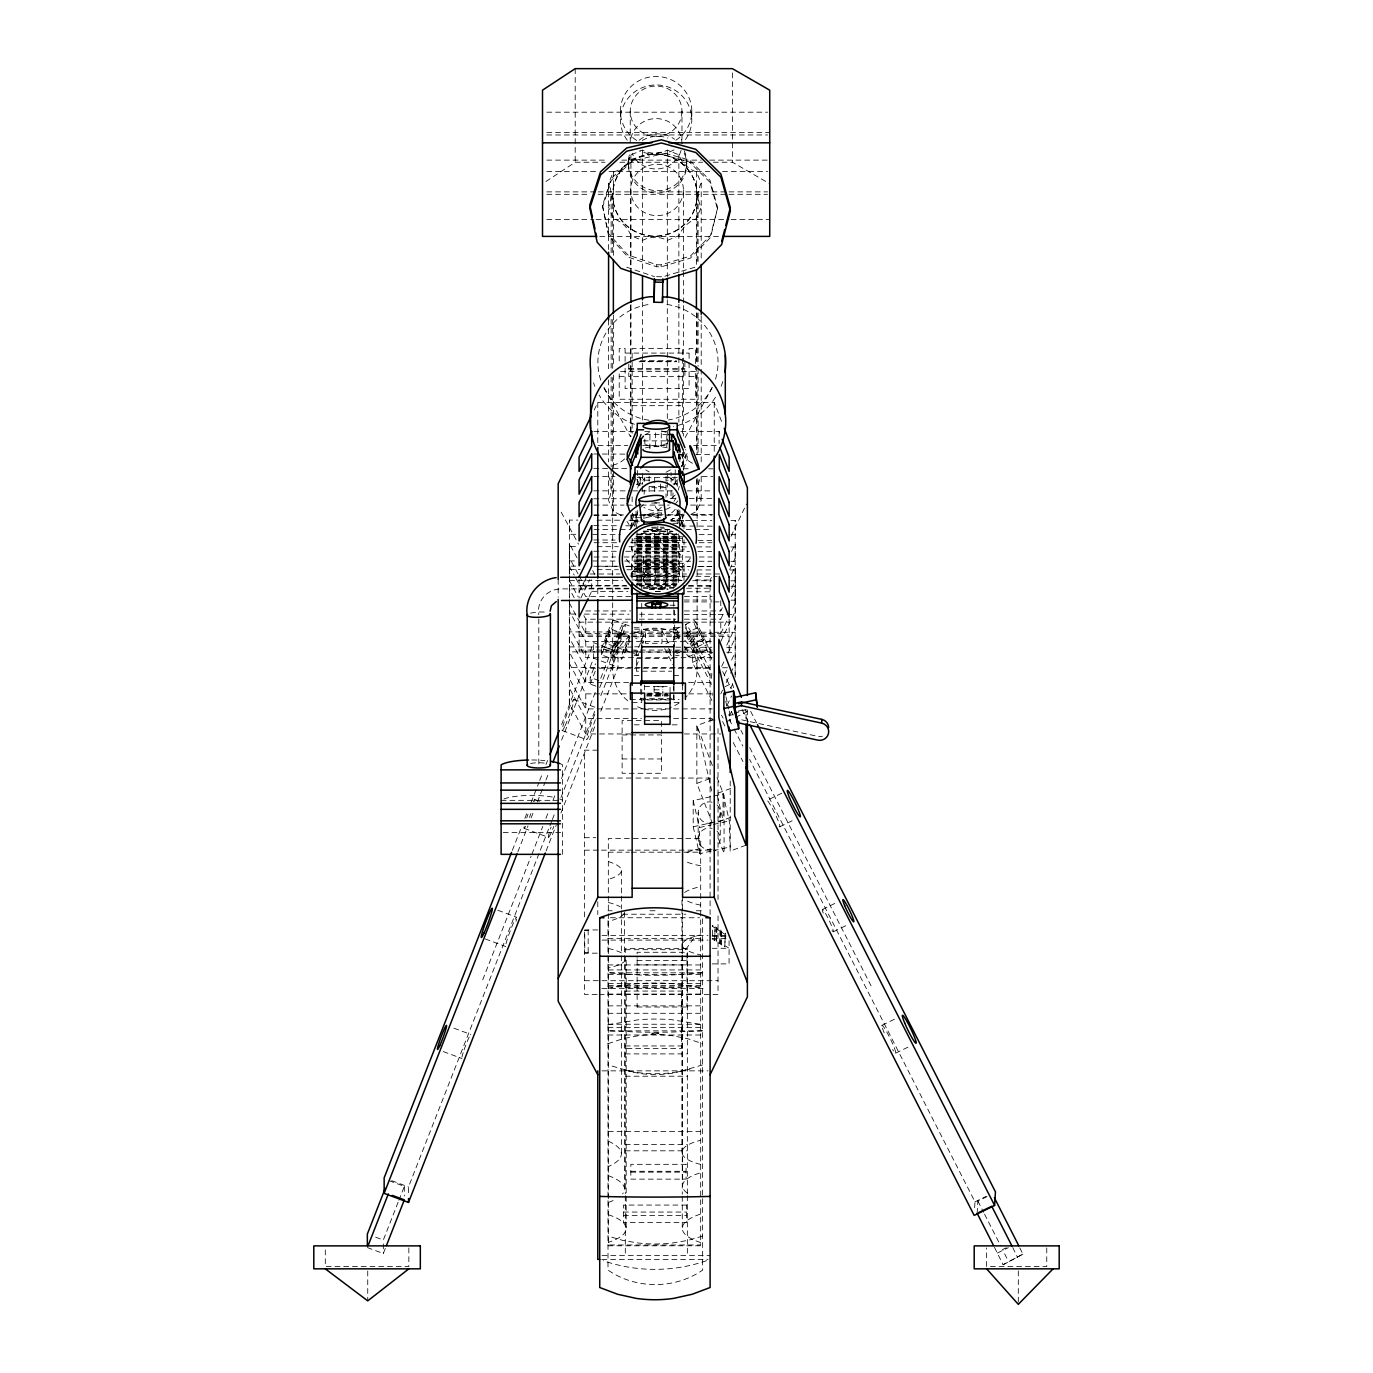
<?xml version="1.0" encoding="UTF-8"?>
<svg xmlns="http://www.w3.org/2000/svg" width="1373" height="1373" viewBox="0 0 1373 1373"><rect width="100%" height="100%" fill="white"/><g stroke="black" fill="none" stroke-linecap="round" stroke-linejoin="round"><path stroke-width="0.75" stroke-dasharray="5 3.75" d="M569.349 574.377L569.417 520.092L577.913 520.11M645.773 708.897L585.773 708.897L569.349 678.451L569.4 546.574L577.913 546.591M630.773 733.954L585.773 733.954L569.349 703.508L569.435 631.889L594.955 631.958M730.968 520.504L735.224 520.504L735.156 603.451L731.569 610.951M735.173 674.675L735.276 570.018L728.891 570.001M675.224 534.32A22.105 21.539 0 0 1 660.43 542.284L654.664 542.181L654.767 533.273L657.787 529.978L657.873 522.821M658.045 518.96L658.165 510.121L655.522 507.341L655.505 503.41M637.381 528.759A22.105 21.539 0 0 1 636.008 523.302L636.111 517.672A22.105 21.539 0 0 1 637.707 512.283L631.872 527.85M679.807 461.706L679.927 449.795M679.807 524.108L679.927 510.499M711.901 700.573L692.473 662.438L693.296 648.845L711.883 639.784M974.641 1207.656L974.984 1201.838L749.641 759.441M977.147 1213.32L977.885 1201.066L986.998 1196.621M700.693 1242.582A63.965 20.338 0 0 1 682.278 1228.32L682.81 1225.677A63.965 20.338 0 0 1 700.693 1214.041M629.898 637.055L624.629 650.51L629.898 636.18L610.316 628.885L604.961 643.027L638.411 655.247M638.411 653.531L638.136 655.539M643.13 643.182L643.405 641.191L635.682 638.325M717.684 207.735L710.545 235.401L690.379 256.099L661.168 264.817L656.706 264.732L627.856 254.932L608.496 233.513L602.455 205.59L611.26 178.37L632.678 158.873L661.134 152.163L689.332 159.937L709.944 180.206L717.684 207.735L710.545 237.443L690.379 258.141L661.168 266.86L656.706 266.774L627.856 256.974L608.496 235.555L602.455 205.59M678.743 459.028L679.807 455.424M678.211 490.144L679.275 486.54M679.498 528.193L679.498 521.191L682.055 513.09M680.133 526.168L683.977 514.017M602.455 207.615L611.26 180.412L632.678 160.916L661.134 154.205L689.332 161.98L709.944 182.249L717.684 209.76M512.352 850.368L521.74 826.409M524.864 818.428L527.198 812.438M531.111 802.45L538.937 782.473M539.709 780.482L542.833 772.501M545.973 764.504L547.535 760.505M561.608 724.566L593.651 642.701L599.28 644.795M517.827 851.895L527.987 825.945M531.111 817.948L533.462 811.958M537.375 801.986L545.184 782.009M545.973 780.018L549.097 772.021M561.608 740.081L593.651 658.199L593.651 642.701M595.916 686.157L590.201 684.029L590.201 677.387L595.522 663.794M601.597 648.262L604.635 640.505A17.06 1.373 -69.6 0 1 613.765 620.545A17.06 1.373 -69.6 0 1 604.635 647.146L601.597 654.921L611.122 658.456L611.122 651.815L601.597 648.262L601.597 654.921M590.201 684.029L595.522 670.436M482.712 979.859L531.076 856.306M531.866 854.315L542.781 826.409M545.905 818.445L548.239 812.456M552.924 800.493L556.048 792.53M561.506 778.577L595.831 690.894M599.726 687.581L614.177 650.699A17.06 1.373 -69.6 0 0 623.291 624.08A17.06 1.373 -69.6 0 0 614.177 644.04L599.726 680.922L590.201 677.387M398.101 1202.267L383.324 1240.025L373.336 1236.301M398.891 1200.277L404.331 1186.375L388.336 1180.42M408.519 1192.725L408.519 1186.924L551.568 821.483M552.358 819.492L555.481 811.512M560.956 797.524L595.35 709.669M600.825 695.682L618.022 651.763L601.151 645.482M367.346 1247.559L383.324 1253.515L385.659 1247.542M546.111 850.968L556.271 825.019M560.956 813.039L595.35 725.167M600.825 711.197L618.022 667.261L618.022 651.763M668.325 642.873L661.975 630.499L645.379 630.499L636.368 653.479L636.368 671.191L671.689 671.191M636.368 666.3L638.617 660.55M681.815 466.271L687.187 453.193L685.642 449.452M683.342 468.965L687.187 459.629L687.187 453.193M608.582 249.491L608.582 183.175L613.371 171.917A23.255 22.654 0 0 0 630.928 154.806L642.495 150.138A26.259 25.589 0 0 0 667.312 150.138L678.863 154.806A28.816 28.078 0 0 0 696.42 171.917L701.208 183.175L701.208 260.836M690.773 514.532A31.476 30.669 0 0 1 696.42 511.666L701.208 500.39A26.259 25.589 0 0 1 701.208 476.208M710.098 914.555L710.098 579.99L711.918 576.197M731.02 536.328L746.483 504.045M731.569 551.483L735.156 543.983L735.207 561.334L730.951 561.334M729.767 569.452L735.156 558.193M731.569 574.103L735.156 566.603L730.968 566.534M684.355 610.951L720.774 610.951L722.576 607.209M731.569 588.451L735.156 580.933M569.349 603.022L585.773 633.468L720.774 633.468L720.774 619.189L724.378 611.689M731.569 596.689L735.156 589.171L735.156 627.667L726.163 646.443M720.774 633.468L727.072 620.339M720.774 641.448L735.156 611.431M721.683 666.386L724.378 660.756M727.965 653.256L735.156 638.239M724.378 675.087L727.072 669.458M731.569 660.087L735.156 652.587M720.774 693.863L722.576 690.104M726.163 682.604L729.767 675.087M730.659 673.216L735.156 663.846M730.659 688.251L732.461 684.509M727.072 705.344L731.569 695.957M729.767 715.196L731.569 711.454M642.135 643.388L643.405 641.191M594.114 410.132L597.787 402.581L714.235 402.581L722.713 424.377M579.08 592.106L585.396 579.183M580.882 597.993L589.892 579.526M589 596.86L591.694 591.317L591.694 579.698M685.178 437.541L712.021 387.615M663.948 589.686L666.883 581.706L666.883 558.073M675.001 476.791L672.959 480.172L666.591 480.172M681.145 466.683L684.217 461.637L681.042 453.862M673.989 484.909L677.061 479.846M673.989 501.368L676.031 497.987M714.578 927.719L712.209 926.226L712.827 925.299L712.209 938.943L714.578 940.436L715.196 926.792L716.895 927.873L716.294 941.518L719.606 943.629L720.224 942.702L720.224 929.967L721.563 930.825L720.945 944.47L724.755 946.872L725.373 933.228L724.755 946.872M716.294 941.518L716.895 927.873M719.606 943.629L720.224 929.967M714.578 940.436L715.196 926.792M720.945 944.47L721.563 930.825M685.745 949.464L695.27 936.266L700.693 934.859M665.905 643.594L679.584 636.935M686.843 632.953L692.919 645.688L686.843 632.953L697.484 627.77L703.697 640.35L684.973 649.12M697.484 627.77L703.56 640.505M685.316 649.395L684.578 646.408M605.047 643.233L610.316 628.885M675.224 494.949L671.071 498.845L671.071 490.47M658.165 510.121L661.271 507.341M994.481 1247.353L1003.097 1264.722L1022.868 1254.15L1019.607 1247.456M1003.097 1264.722L1022.868 1254.15M670.23 520.23L672.839 518.496L679.927 518.496A22.105 21.539 0 0 0 676.82 509.675M545.956 181.493L575.201 162.237L604.944 162.237M644.847 434.881L649.892 432.152L649.892 448.902M666.025 472.243L671.071 469.532L671.071 475.813M675.722 629.246L683.325 625.539M685.848 624.32L693.966 620.356M696.008 642.135L711.832 673.216L711.506 678.554L695.682 647.472A15.309 1.545 64 0 1 685.573 624.646A15.309 1.545 64 0 1 696.008 642.135L704.109 638.188L712.158 653.994M676.769 653.565L683.6 650.236M688.851 656.809L696.454 653.102M692.473 662.438L712.93 652.467M725.236 686.62L732.667 682.999A16.064 1.613 64 0 0 733.697 687.736M726.283 721.855L733.731 718.233M735.585 717.324L746.74 711.901M781.821 793.182L766.941 800.425A14.657 1.476 64 0 1 775.505 814.687A14.657 1.476 64 0 1 779.212 826.512M779.778 826.786L794.658 819.544M822.444 909.475L835.453 903.125M833.308 931.769L848.171 924.527M882.015 1025.305L895.042 1018.955M895.591 1053.177L910.471 1045.934M974.984 1201.838L986.14 1196.398M1006.22 1247.748L1002.582 1249.533L1008.297 1261.238M997.364 1253.017L1008.297 1247.697M642.495 533.428A26.259 25.589 0 0 1 667.312 533.428L676.94 529.532M607.999 1043.737L622.827 1038.709L638.788 1035.637A106.442 85.812 0 0 1 671.843 1035.637L687.804 1038.709L702.633 1043.737M713.068 719.555L696.849 725.545L696.849 783.382L711.918 822.084M734.177 713.703L746.054 709.326L746.054 722.061M696.849 783.382L713.068 777.375M717.856 793.199L732.719 787.707M717.856 822.101L732.719 816.609M711.403 851.088L699.458 853.731L693.193 826.786L693.193 800.579L723.039 793.989L729.303 820.934L730.213 851.054L746.054 845.184M702.633 1064.916L679.927 1071.472A95.526 66.453 0 0 1 630.705 1071.455L607.999 1064.916M689.984 1069.104L671.843 1073.343A111.35 106.236 0 0 1 638.788 1073.343L620.63 1069.104M702.633 1236.095L687.804 1240.42L671.843 1243.08A77.729 39.148 0 0 1 638.788 1243.08L622.827 1240.42L607.999 1236.095M664.892 276.196L697.038 266.602M643.92 518.84L643.92 515.167L653.668 512.816L661.7 512.97M607.999 1024.756L638.788 1019.71A107.918 54.886 0 0 1 671.843 1019.71L702.633 1024.756M738.159 711.145L745.779 709.463M732.925 714.664L729.063 715.522L728.119 711.454M693.193 826.786L723.039 820.196L723.039 791.277M699.458 853.731L699.458 827.524L711.403 824.881M713.394 824.452L729.303 820.934M713.394 850.659L729.303 847.141M643.92 515.167L661.735 513.21M632.026 576.883L648.262 573.931L645.808 574.755L648.502 573.296L644.349 577.192L645.207 575.733L643.645 581.363L643.645 558.073M593.822 498.794L629.864 498.656M670.144 498.519L676.511 498.485M689.229 498.433L712.553 498.348M593.822 515.047L623.496 514.926M631.975 514.909L665.905 514.772M668.016 514.772L682.862 514.721M691.34 514.686L712.553 514.6M546.797 112.191L767.576 112.191M546.797 132.512L769.721 132.512M546.797 134.966L767.576 134.966M546.797 160.126L606.815 160.126M621.815 160.126L701.122 160.126M709.704 160.126L767.576 160.126M619.807 162.237L702.667 162.237M713.291 162.237L732.41 162.237L769.721 183.759M546.797 171.539L598.233 171.539M608.96 171.539L709.704 171.539M722.558 171.539L767.576 171.539M546.797 191.877L596.105 191.877M598.233 191.877L726.849 191.877M728.994 191.877L767.576 191.877M546.797 194.314L589.669 194.314M598.233 194.314L726.849 194.314M728.994 194.314L767.576 194.314M546.797 219.474L593.96 219.474M596.105 219.474L728.994 219.474M731.14 219.474L769.721 219.474M599.761 236.396L718.697 236.396M625.11 353.084L689.092 353.084M640.539 360.687L676.271 360.687M640.041 361.58L676.288 361.58M639.2 361.717L676.597 361.717M628.8 368.616L684.904 368.616M628.8 369.749L684.904 369.749M695.493 371.362L619.223 371.362L619.223 399.251L695.493 399.251L695.493 365.733M619.223 376.356L625.11 376.356M689.092 376.459L695.493 376.459M632.146 405.687L682.57 405.687M593.822 431.362L634.172 431.362M644.778 431.379L651.162 431.379M661.769 431.379L668.136 431.379M680.888 431.379L719.109 431.397L720.653 435.378M645.344 434.452L666.694 434.452M643.216 440.87L666.694 440.87M598.079 445.573L627.804 445.573M642.667 445.59L668.136 445.59M693.622 445.607L716.981 445.607M593.822 476.551L615.053 476.568M702.118 476.603L712.741 476.603M637.261 477.478L677.215 477.478M649.583 480.172L641.071 480.172L638.943 476.465M637.261 483.914L643.577 483.914M673.01 483.914L677.215 483.914M649.583 486.591L666.591 486.591M593.822 490.83L630.533 490.882M632.678 490.882L640.539 490.848M641.26 490.882L673.405 490.882M687.255 490.865L712.741 490.882M651.712 503.05L660.207 503.05M594.08 505.092L624.097 505.092M626.242 505.092L632.678 505.092M641.26 505.092L669.132 505.092M690.568 505.092L712.003 505.092M594.08 515.167L621.952 515.167M630.533 515.167L684.132 515.167M692.713 515.167L712.003 515.167M636.111 517.672L641.843 517.672M637.861 520.418L631.58 520.418L631.58 528.588M632.438 513.09L635.013 521.191L639.252 521.191M671.019 521.191L679.498 521.191M672.839 523.302L679.824 523.302M651.437 527.181L663.846 527.181M651.952 528.193L664.669 528.193M594.08 529.515L630.533 529.515M647.678 529.515L669.132 529.515M686.277 529.515L692.713 529.515M694.858 529.515L712.003 529.515M647.301 529.755L670.041 529.755M643.165 531.094L672.118 531.094M643.577 531.402L673.01 531.402M641.088 533.668L676.254 533.668M636.952 534.08L678.313 534.08M636.952 534.818L678.313 534.818M636.952 536.654L678.313 536.654M635.768 536.774L683.994 536.774M636.952 537.392L678.313 537.392M636.952 537.993L678.313 537.993M634.24 538.302L682.57 538.302M636.952 538.473L678.313 538.473M636.952 539.658L678.313 539.658M636.952 540.567L678.313 540.567M636.952 541.048L678.313 541.048M636.952 541.717L678.313 541.717M636.952 542.335L678.313 542.335M594.08 542.713L617.661 542.713M630.533 542.713L686.277 542.713M699.132 542.713L712.003 542.713M636.952 544.292L678.313 544.292M636.952 544.927L678.313 544.927M636.952 545.373L678.313 545.373M636.952 546.042L678.313 546.042M636.952 547.947L678.313 547.947M636.952 548.616L678.313 548.616M636.952 549.234L678.313 549.234M636.952 551.826L678.313 551.826M636.952 552.598L678.313 552.598M636.952 552.941L678.313 552.941M636.952 553.851L678.313 553.851M636.952 555.516L678.313 555.516M636.952 556.443L678.313 556.443M594.08 556.992L615.516 556.992M624.097 556.992L690.568 556.992M699.132 556.992L712.003 556.992M636.952 557.97L678.313 557.97M636.952 559.498L678.313 559.498M636.952 560.544L678.313 560.544M636.952 560.75L678.313 560.75M636.952 561.814L678.313 561.814M636.952 563.342L678.313 563.342M636.952 564.389L678.313 564.389M636.952 564.869L678.313 564.869M636.952 565.796L678.313 565.796M636.952 567.461L678.313 567.461M636.952 568.388L678.313 568.388M635.013 568.662L679.498 568.662M636.952 570.001L678.313 570.001M636.952 571.288L678.313 571.288M632.146 571.631L641.723 571.631M673.748 571.631L682.57 571.631M636.952 572.575L678.313 572.713M590.064 574L620.064 574M630.773 574L686.5 574M697.209 574L720.774 574M636.952 575.287L678.313 575.287M631.58 576.506L683.994 576.506M636.952 576.9L678.313 576.9M636.952 577.947L678.313 577.947M636.952 579.475L678.313 579.475M631.7 579.99L682.553 579.99M695.27 579.99L710.098 579.99M635.768 580.607L681.883 580.607M636.952 580.83L678.313 580.83M636.952 581.912L678.313 581.912M636.952 583.405L678.313 583.405M636.351 584.417L678.365 584.417L636.952 584.486M636.952 584.847L678.313 584.847L678.313 531.488M579.08 585.67L626.242 585.67M639.114 585.67L676.254 585.842M688.422 585.67L712.003 585.67M643.165 587.438L676.254 587.438M579.011 575.665L585.773 588.21L628.628 588.21M643.165 588.416L673.628 588.21M686.5 588.21L712.209 588.21M649.36 588.811L667.982 588.811M649.36 589.652L667.982 589.652M655.573 591.385L661.769 591.385M630.773 596.62L585.773 596.62L575.15 576.917M684.355 596.62L712.209 596.62M684.132 601.906L712.003 601.906M714.149 601.906L720.585 601.906M670.041 605.236L676.254 605.236M585.773 610.951L630.773 610.951M583.834 615.619L585.773 619.189L630.773 619.189M639.337 619.189L675.773 619.189M684.355 619.189L720.774 619.189M579.08 622.141L630.533 622.141M684.132 622.141L716.294 622.141M718.439 622.141L729.149 622.141M634.069 627.736L641.723 627.736M673.748 627.736L679.034 627.736M634.669 629.194L674.624 629.194M634.069 632.627L641.723 632.627M673.748 632.627L679.034 632.627M579.08 635.047L716.294 635.047M718.439 635.047L729.149 635.047M579.08 636.488L729.149 636.471M634.069 636.849L641.723 636.849M673.748 636.849L679.034 636.849M712.209 657.684L585.773 657.684L569.349 627.255L569.349 611.002L585.773 641.448L712.209 641.448M634.669 646.786L638.874 646.786M579.08 650.081L712.003 650.081M634.069 651.042L637.896 651.042M675.516 651.042L679.034 651.042M712.003 651.952L579.08 651.952L579.08 618.605M634.069 655.487L637.896 655.487M675.516 655.487L679.034 655.487M636.368 658.371L673.765 658.371M628.628 682.604L585.773 682.604L569.349 652.158L569.349 637.81L585.773 668.256L712.209 668.256M634.069 675.499L641.723 675.499M673.748 675.499L679.034 675.499M688.628 682.604L712.209 682.604M644.624 686.517L670.058 686.517L670.058 694.429M654.097 689.812L662.884 689.812M654.097 692.73L662.884 692.73M646.752 693.142L670.058 693.142M569.349 663.416L585.773 693.863L628.628 693.863M647.919 693.863L667.209 693.863M688.628 693.863L712.209 693.863M646.752 694.429L667.93 694.429M646.752 695.236L670.058 695.236M646.752 696.06L667.93 696.06M640.728 698.325L673.954 698.325M630.447 699.423L641.019 699.423M643.13 699.423L679.069 699.423M632.146 702.547L641.723 702.547L641.723 685.711M679.034 702.547L673.748 702.547L673.748 685.711M647.919 708.897L671.483 708.897M673.628 708.897L712.209 708.897M569.349 703.508L569.349 688.027L585.773 718.474L641.483 718.474M673.628 718.474L712.209 718.474M710.098 720.087L716.054 720.087M634.223 724.824L642.547 724.824M672.135 724.824L680.493 724.824M684.355 733.954L720.774 733.954M622.123 734.933L661.494 734.933L661.494 773.291L622.123 773.291L622.123 720.602L661.494 720.602L661.494 733.388M597.787 750.173L584.469 750.173L584.469 918.812M622.123 758.96L661.494 758.96M599.915 778.045L633.811 778.045M635.939 778.045L710.098 778.045M501.111 800.339L562.587 800.339A32.557 7.328 0 0 0 559.738 798.966M503.222 832.604L562.587 832.604M584.469 837.684L595.882 837.684M629.315 838.491L608.325 838.491L608.325 1244.968L700.693 1244.968L700.693 838.491L631.426 838.491M584.469 850.144L599.314 850.144M601.443 850.144L633.245 850.144M635.356 850.144L715.917 850.144M608.325 852.187L629.315 852.187M631.426 852.187L700.693 852.187M607.999 910.762L612.204 910.762M650.064 910.762L658.474 910.762M696.317 910.762L702.633 910.762M622.724 914.212L685.796 914.212M610.35 917.748L699.492 917.748M597.787 929.95L584.761 929.95L584.761 953.171L597.787 953.171M584.761 930.328L588.159 930.328M602.026 935.442L707.987 935.442M712.209 935.579L726.969 935.579M712.209 936.3L726.969 936.3M712.209 938.428L726.969 938.428M607.999 938.634L702.633 938.634M602.026 940.093L707.987 940.093M712.209 948.297L729.08 948.297L725.373 945.946M625.299 949.704L687.341 949.704M584.761 952.776L588.159 952.776M637.123 960.379L686.981 960.379M712.209 963.897L729.08 963.897L729.08 938.291M637.123 964.893L686.981 964.893M607.999 964.944L702.633 964.944M608.325 969.939L700.693 969.939M608.325 974.47L700.693 974.47M584.469 980.7L718.028 980.7M608.325 983.634L700.693 983.634M608.325 985.505L700.693 985.505M607.999 986.861L702.633 986.861M625.264 987.736L681.368 987.736L681.368 1048.44L625.264 1048.44M601.872 988.526L706.357 988.526M625.264 991.066L681.368 991.066M607.999 994.052L702.633 994.052M597.118 994.395L584.469 994.395L584.469 929.47M599.229 994.395L718.028 994.395L718.028 915.911M607.999 1005.86L702.633 1005.86M637.123 1007.01L686.981 1007.01M607.999 1013.291L702.633 1013.291M607.999 1024.241L702.633 1024.241M607.999 1027.639L702.633 1027.639M607.999 1035.002L702.633 1035.002M625.264 1045.951L681.368 1045.951M625.299 1053.898L687.341 1053.898M602.026 1070.854L707.987 1070.854M625.299 1076.209L687.341 1076.209M608.325 1131.506L700.693 1131.506M625.299 1144.567L687.341 1144.567M625.299 1150.814L687.341 1150.814M630.842 1171.289L686.088 1171.289M630.842 1172.147L686.088 1172.147M623.428 1212.05L686.62 1212.05M623.428 1215.603L686.62 1215.603M607.999 1245.792L702.633 1245.792M602.026 1255.54L710.098 1255.54M601.855 1259.419L707.987 1259.419M597.049 520.161L620.442 520.213M628.937 520.247L637.432 520.264M690.585 520.401L671.448 520.35L683.994 520.418L683.994 528.588M692.713 520.401L711.832 520.453M575.802 534.32L569.417 534.303L569.417 520.092M592.793 534.354L599.177 534.372M601.305 534.389L620.442 534.423M637.432 534.475L677.833 534.578M699.08 534.629L711.832 534.663M730.968 534.715L735.224 534.732L735.224 520.504M597.049 546.643L618.296 546.694M628.92 546.729L688.439 546.883M696.952 546.9L711.832 546.935M730.951 546.986L735.207 547.003M593.822 551.225L617.198 551.277M625.71 551.294L689.452 551.448M697.947 551.465L712.827 551.5M569.4 560.922L575.785 560.939M592.793 560.973L599.16 560.991M601.288 560.991L616.168 561.042M624.681 561.059L690.568 561.231M699.08 561.248L711.832 561.282M626.86 585.996L569.469 585.842L569.417 566.122L575.785 566.139M597.049 566.191L618.313 566.242M626.809 566.26L690.585 566.431M699.08 566.448L711.832 566.483M593.822 566.26L617.198 566.311M625.71 566.345L689.452 566.483M697.947 566.517L712.827 566.551M569.469 569.589L580.092 569.623M597.101 569.658L618.365 569.709M626.86 569.744L688.508 569.898M697.003 569.915L711.883 569.949M569.417 580.384L622.553 580.522M635.304 580.556L682.072 580.676M692.696 580.71L711.832 580.762M730.968 580.813L735.224 580.813M639.612 586.031L675.756 586.117M688.508 586.151L711.883 586.202M731.02 586.254L735.276 586.271L735.224 566.534M684.252 600.018L711.883 600.087M731.002 600.138L735.259 600.155M575.836 614.074L569.452 614.057L569.452 599.726M584.332 614.091L599.212 614.143M601.34 614.143L628.971 614.212M639.612 614.246L675.739 614.332M684.252 614.349L716.122 614.435M718.251 614.435L735.259 614.486M597.066 631.958L628.954 632.043M631.082 632.043L711.866 632.249M713.977 632.249L735.241 632.318L735.156 678.88M569.435 646.923L599.194 647.009M601.323 647.009L633.21 647.095M675.722 647.198L711.866 647.284M726.746 647.335L735.241 647.352M594.955 651.935L569.452 651.866L569.452 667.347L599.212 667.432M597.083 651.935L628.971 652.021M631.099 652.021L637.467 652.038M639.595 652.055L711.866 652.226M726.746 652.278L735.259 652.295M601.34 667.432L633.228 667.518M635.356 667.518L641.723 667.535M643.851 667.553L711.866 667.724M722.507 667.741L731.002 667.776M593.822 453.982L600.207 454.017M602.335 454.034L625.728 454.137M678.897 454.36L687.41 454.394M695.905 454.429L712.93 454.514M593.822 468.33L610.848 468.399M612.976 468.416L627.856 468.485M683.153 468.725L689.538 468.742M708.674 468.828L712.93 468.845M593.822 525.636L617.215 525.739M625.728 525.773L634.24 525.808M681.025 526.013L712.93 526.151M593.822 539.967L615.087 540.07M632.112 540.138L683.153 540.361M698.033 540.43L712.93 540.499M629.984 576.008L687.41 576.248M695.905 576.3L717.187 576.385M591.694 591.317L627.856 591.471M655.505 591.609L659.761 591.626M687.41 591.746L712.93 591.849M656.603 276.677L662.884 276.797M654.664 502.81L660.43 502.913M741.729 719.83L817.827 736.374A8.942 8.701 0 0 0 822.444 736.168M661.271 430.916L666.797 432.478L666.797 447.135M626.74 267.203L654.509 276.642M613.542 620.064L623.085 623.617M625.196 624.406L629.16 625.882M604.635 640.505L614.177 644.04M604.635 647.146L614.177 650.699M613.456 656.38L621.403 659.332M593.651 658.199L599.28 660.293M601.151 660.997L618.022 667.261M573.76 699.355L598.13 708.399M562.295 730.59L586.666 739.652M534.732 799.567L540.361 801.66M524.16 828.348L548.531 837.41A15.343 1.236 -69.6 0 0 553.817 826.46M497.815 910.248L516.557 917.215A15.652 1.253 -69.6 0 0 509.04 934.103A15.652 1.253 -69.6 0 0 506.345 945.997M485.167 938.909L505.779 946.563M453.914 1028.205L470.802 1034.47M443.222 1051.546L461.963 1058.514M391.648 1180.643L408.519 1186.924M645.825 469.995L649.12 471.934M716.294 928.8L719.606 930.894M720.945 931.752L724.755 934.155M715.196 939.527L716.895 940.591M720.224 942.702L721.563 943.543M657.787 529.978L660.43 533.187L660.43 542.284M671.294 655.779L667.69 649.463M636.815 479.177L640.007 484.738M561.214 512.18L578.496 544.206M592.707 570.567L594.749 574.343M577.072 557.884L569.349 543.554L569.349 557.764L578.05 573.88M569.349 566.174L574.189 575.133M569.349 580.522L578.05 596.637M574.189 597.701L569.349 588.76L569.349 596.912M604.051 387.478L630.31 436.528M664.704 648.605L672.856 664.532M750.653 711.334L756.489 722.782M722.644 671.534L731.38 688.697M742.072 709.669L748.869 723.022M711.832 659.332L703.783 643.525A15.309 1.545 64 0 1 693.674 620.699A15.309 1.545 64 0 1 704.109 638.188M731.243 711.334L733.199 715.161M740.957 730.402L742.913 734.212M749.709 747.564L871.1 985.9M977.885 1201.066L983.583 1212.239M984.527 1214.11L1000.677 1245.809M693.296 648.845L712.724 686.981M729.235 719.401L733.113 727.021M734.092 728.926L742.827 746.088M722.593 721.546L725.51 727.261M733.268 742.518L742.982 761.586M668.685 648.262L670.899 653.085M1012.759 1247.594L1017.668 1257.634M608.582 471.934L608.582 500.39L613.371 511.666A28.593 27.855 0 0 1 622.587 516.832M684.114 452.146L687.187 459.629M678.657 454.463L684.217 468.056M712.398 765.516L696.849 725.545L712.209 793.062M717.066 777.513L724.069 795.499L724.069 853.32L717.221 835.745M678.537 513.039L684.475 528.828M631.168 516.042L634.36 526.168M679.498 638.359L679.12 636.815M725.922 696.763L728.788 709.034M729.269 711.077L730.213 721.546M725.751 701.311L727.639 709.429M717.341 795.722L723.039 820.196M693.193 800.579L699.458 827.524M1046.758 1247.937L1046.758 1266.558L986.638 1266.558L986.638 1247.937M1018.303 1270.917L1018.303 1304.35M747.393 709.892L747.393 723.331M732.41 72.906L732.41 162.237M730.213 780.997L730.213 851.054M729.149 619.034L729.149 651.952M720.774 600.705L720.774 610.951M720.259 812.593L720.259 838.817M719.109 431.397L719.109 443.582M718.028 728.617L718.028 899.504M714.235 402.581L714.235 451.854M702.633 918.726L702.633 1270.076C674.881 1289.401 635.733 1289.401 607.999 1270.076L607.999 918.726M701.208 315.79L701.208 367.775M701.208 369.268L701.208 464.023M701.208 476.86L701.208 500.39M712.072 802.21A11.053 10.761 0 0 0 698.171 812.593L698.171 838.817A11.053 10.761 0 0 0 712.072 849.201M698.085 195.275L698.085 263.719M698.085 312.907L698.085 366.385M698.085 368.513L698.085 454.085M698.085 479.743L698.085 488.307M697.106 194.949L697.106 263.908M697.106 313.233L697.106 364.72M697.106 373.302L697.106 454.806M697.106 478.405L697.106 527.73M697.106 570.636L697.106 669.303M696.42 171.917L696.42 266.019M696.42 312.735L696.42 364.411M696.42 366.213L696.42 452.112M696.42 479.572L696.42 511.666M695.493 363.588L695.493 348.57L689.092 348.57L689.092 361.442M691.803 111.247L691.803 119.726M689.092 362.832L689.092 388.559L625.11 388.559L625.11 362.832M687.341 1193.858L687.341 948.606L625.299 948.606L625.299 1193.858M687.341 1195.694L687.341 1255.54M686.981 958.354L686.981 952.278L637.123 952.278L637.123 958.354M686.981 959.555L686.981 1007.13M686.586 165.138L686.586 167.575M684.904 361.717L684.904 376.648L628.8 376.648L628.8 361.717M683.994 539.795L683.994 550.024L631.58 550.024L631.58 541.854M683.994 580.607L683.994 563.256L631.58 563.256L631.58 580.607M683.394 190.04A26.344 25.675 0 0 1 643.8 212.163A26.344 25.675 0 0 1 643.937 167.695A26.344 25.675 0 0 1 683.394 190.04L683.394 303.416M683.394 305.561L683.394 361.185M683.394 363.313L683.394 436.048M683.394 451.031L683.394 470.287M682.57 433.336L682.57 348.485L632.146 348.485L632.146 433.336M682.57 452.489L682.57 467.386M682.57 513.965L682.57 526.957M682.57 537.512L682.57 580.522M682.57 685.814L682.57 690.053M682.553 895.917L682.553 953.497M682.553 955.625L682.553 1185.894M682.278 944.916L682.278 953.428M682.278 955.574L682.278 1194.218M682.278 1196.346L682.278 1228.32M681.969 111.247A25.864 25.195 0 0 1 643.182 133.078A25.864 25.195 0 0 1 643.182 89.417A25.864 25.195 0 0 1 681.969 111.247L681.969 143.787A25.864 25.195 0 0 0 657.804 118.644A25.864 25.195 0 0 0 630.464 140.492M681.986 899.984L681.986 953.446M681.986 955.591L681.986 1152.325M679.927 453.982L679.927 462.358M679.498 535.642L679.498 575.682L635.013 575.682L635.013 538.525M678.863 154.806L678.863 272.455M678.863 304.171L678.863 355.864M678.863 357.649L678.863 422.18M678.863 453.897L678.863 458.17M678.863 509.503L678.863 524.486M678.537 454.823L678.537 459.011M677.215 479.537L677.215 488.05M677.215 510.499L677.215 523.13M675.224 469.823L675.224 486.574M674.624 610.213L674.624 622.861M674.624 624.972L674.624 646.786M673.954 686.483L673.954 699.938L640.728 699.938L640.728 684.87M673.748 587.85L673.748 562.587L641.723 562.587L641.723 589.086M673.748 601.134L673.748 646.786M672.959 492.77L672.959 500.991M671.071 477.907L671.071 482.095M667.312 150.138L667.312 276.745M667.312 299.863L667.312 419.657M667.312 430.35L667.312 447.873M667.312 473.531L667.312 479.949M667.312 482.095L667.312 497.06M667.312 529.154L667.312 533.428M666.025 476.431L666.025 497.386M661.975 630.499L661.975 643.302L645.379 643.302L645.379 630.499M661.271 433.01L661.271 449.76M661.168 264.817L661.168 266.86M660.43 484.068L660.43 492.444M656.706 264.732L656.706 266.774M655.487 432.907L655.487 449.658M655.264 569.675L655.264 581.534A32.729 7.363 0 0 1 645.688 586.734M654.664 477.684L654.664 492.341M649.12 476.122L649.12 484.497M649.12 486.591L649.12 492.873M644.847 439.068L644.847 447.444M644.624 684.904L644.624 694.137M644.177 477.409L644.177 481.597M644.177 489.972L644.177 494.16M642.495 150.138L642.495 272.472M642.495 302.009L642.495 420.052M642.495 473.531L642.495 484.223M642.495 486.368L642.495 494.915M641.723 603.331L641.723 646.786M640.178 477.547L640.178 483.828M637.381 470.527L637.261 488.05M637.261 510.499L637.261 523.13M636.952 531.094L636.952 587.438M637.123 959.555L637.123 1007.13M636.008 511.322L636.008 523.302M635.013 521.191L635.013 528.193M632.146 496.82L632.146 505.676M632.146 513.965L632.146 526.957M632.146 538.302L632.146 584.417M630.928 154.806L630.928 270.309M630.928 304.531L630.928 358.01M630.928 366.196L630.928 436.786M630.928 515.922L630.928 528.759A28.593 27.855 0 0 0 626.946 521.414M630.688 189.903L630.688 269.057M630.688 305.424L630.688 363.176M630.688 365.321L630.688 435.91M630.241 111.247L630.241 143.787M628.525 159.405L628.525 161.842M626.174 960.345L626.174 1228.543M625.299 1195.694L625.299 1255.54M625.11 361.356L625.11 348.485L619.223 348.485L619.223 363.502M624.475 911.895L624.475 1189.069M621.368 870.499L621.368 893.926M621.368 896.054L621.368 908.84M621.368 910.986L621.368 953.6M621.368 955.728L621.368 1153.886M620.407 111.247L620.407 119.726M613.371 171.917L613.371 255.327M613.371 314.88L613.371 366.557M613.371 375.104L613.371 468.88M613.371 471.025L613.371 511.666M612.684 194.949L612.684 253.181M612.684 319.669L612.684 369.011M612.684 377.592L612.684 471.969M612.684 474.114L612.684 600.653M612.684 602.798L612.684 669.303M611.139 195.275L611.139 253.027M611.139 319.325L611.139 368.513M611.139 377.077L611.139 466.906M611.139 469.051L611.139 488.307M608.582 320.063L608.582 372.049M608.582 379.961L608.582 461.894M597.787 402.581L597.787 445.418M597.787 579.99L597.787 597.478M597.787 901.769L597.787 914.555M588.159 929.95L588.159 953.171M585.773 576.025L585.773 588.21M585.773 619.189L585.773 633.468M585.773 641.448L585.773 657.684M585.773 668.256L585.773 682.604M585.773 693.863L585.773 708.897M585.773 718.474L585.773 733.954M579.08 579.149L579.08 598.182M575.201 68.65L575.201 162.237M562.587 854.349L562.587 764.881A32.557 7.328 0 0 0 559.738 763.525M558.176 579.337L558.176 597.238M538.8 618.897L538.8 765.362M408.845 1247.937L408.845 1266.558L325.298 1266.558L325.298 1247.937M404.331 1186.375L404.331 1196.003M383.324 1243.869L383.324 1253.515M367.741 1270.969L367.741 1300.849M608.582 476.208A31.476 30.669 0 0 1 608.582 500.39M680.699 525.018A31.476 30.669 0 0 1 685.831 518.445M692.507 463.267A28.816 28.078 0 0 1 681.66 453.45M667.312 443.17A26.259 25.589 0 0 1 644.418 444.097M624.681 458.874A23.255 22.654 0 0 1 613.371 464.949M684.749 640.213A42.22 41.139 0 0 1 686.002 697.089M679.103 702.993A42.22 41.139 0 0 1 669.32 707.953M665.819 709.034A42.22 41.139 0 0 1 643.971 709.034M642.221 708.519A42.22 41.139 0 0 1 635.39 705.773M627.753 700.796A42.22 41.139 0 0 1 629.194 636.66M635.39 632.816A42.22 41.139 0 0 1 679.103 635.596M717.032 831.197A11.053 10.761 0 0 1 717.032 846.42M698.171 838.817A11.053 10.761 0 0 1 712.072 828.417M706.58 1260.689A154.394 150.429 0 0 1 603.262 1260.689M607.999 988.526A89.108 36.179 0 0 1 702.633 988.526M700.676 865.728A47.574 10.709 0 0 1 686.895 861.952M686.895 852.479A47.574 10.709 0 0 1 700.676 848.703M625.676 960.002A61.459 13.833 0 0 1 608.342 967.948M608.342 948.468A61.459 13.833 0 0 1 624.114 954.647M627.221 140.166A35.698 34.788 0 0 1 632.232 93.879A35.698 34.788 0 0 1 679.995 93.879A35.698 34.788 0 0 1 684.99 140.166M673.954 149.846A35.698 34.788 0 0 1 639.887 150.721M636.677 140.424A35.698 34.788 0 0 1 629.16 88.438A35.698 34.788 0 0 1 683.05 88.438A35.698 34.788 0 0 1 675.55 140.424M687.289 1193.068A56.07 17.815 0 0 1 700.693 1172.765M700.693 1164.407A47.883 15.223 0 0 1 700.693 1140.259M700.676 905.167A55.675 12.529 0 0 1 684.664 899.332M684.664 892.501A55.675 12.529 0 0 1 700.676 886.666M695.27 936.266A63.433 14.262 0 0 0 684.406 948.589L687.066 950.339A63.639 14.314 0 0 0 700.693 954.973M624.029 913.611A62.42 14.039 0 0 1 608.342 921.317M608.342 902.473A62.42 14.039 0 0 1 620.321 906.849M608.342 861.575A66.779 15.017 0 0 1 608.342 879.406M608.325 1141.238A67.311 21.402 0 0 1 608.325 1166.552M608.325 1175.7A62.883 19.994 0 0 1 622.621 1193.909M613.113 1200.534A62.883 19.994 0 0 1 608.325 1202.439M608.325 1214.727A61.905 19.685 0 0 1 608.325 1242.376M632.146 572.97A28.936 28.198 0 0 1 682.57 572.97M632.146 557.936A28.936 28.198 0 0 1 682.57 557.936M628.937 588.76A32.729 7.363 0 0 1 622.553 588.897L561.059 588.897A22.603 22.019 0 0 0 538.8 614.641M530.579 613.199A11.619 2.609 -2.9 0 1 547.003 612.409M530.579 763.525A11.619 2.609 0 0 1 547.003 763.525M531.849 759.973A32.557 7.328 0 0 1 544.875 760.591M503.942 798.966A32.557 7.328 0 0 1 555.722 797.764M684.166 150.601A29.176 28.438 0 0 1 658.422 190.693A29.176 28.438 0 0 1 630.276 152.18M639.114 140.235A29.176 28.438 0 0 1 674.624 139.205M684.166 153.038A29.176 28.438 0 0 1 658.422 193.13A29.176 28.438 0 0 1 630.276 154.617M642.221 140.509A29.176 28.438 0 0 1 667.913 138.124M681.094 150.309A25.864 25.195 0 0 1 632.215 153.433M677.902 500.87A26.344 25.675 0 0 1 675.619 503.393M670.144 507.444A26.344 25.675 0 0 1 663.794 510.001M662.112 510.378A26.344 25.675 0 0 1 643.8 507.375M701.208 183.175A26.259 25.589 0 0 0 701.208 207.357L696.42 218.633A31.476 30.669 0 0 0 678.863 235.727L667.312 240.395A26.259 25.589 0 0 0 642.495 240.395L630.928 235.727A28.593 27.855 0 0 0 613.371 218.633L608.582 207.357A31.476 30.669 0 0 0 608.582 183.175M717.032 804.99A11.053 10.761 0 0 1 717.032 820.213M712.072 822.993A11.053 10.761 0 0 1 698.171 812.593M685.865 647.078A15.309 1.545 64 0 1 685.539 652.415M678.691 638.977A15.309 1.545 64 0 1 679.017 633.639M629.829 640.247A17.06 1.373 -69.6 0 1 621.214 659.143A17.06 1.373 -69.6 0 1 628.834 635.613M685.178 627.65A15.309 1.545 64 0 1 694.858 646.649A15.309 1.545 64 0 1 694.601 651.008A15.309 1.545 64 0 1 684.904 632.009M746.878 711.214A16.064 1.613 64 0 1 745.076 710.304M723.193 718.13A16.064 1.613 64 0 1 721.511 715.247M712.433 695.253A16.064 1.613 64 0 1 712.227 692.97M823.234 913.114A12.408 1.253 64 0 1 824.435 911.723A12.408 1.253 64 0 1 831.901 926.569A12.408 1.253 64 0 1 832.021 930.551M881.895 1025.957A15.498 1.562 64 0 1 891.918 1042.193A15.498 1.562 64 0 1 892.622 1049.573M884.212 1032.856A15.498 1.562 64 0 1 882.238 1027.502M533.308 801.626A15.343 1.236 -69.6 0 1 534.732 801.351M530.853 813.674A15.343 1.236 -69.6 0 1 529.446 817.398M525.584 826.271A15.343 1.236 -69.6 0 1 524.16 826.563M526.717 817.948A15.343 1.236 -69.6 0 1 528.021 814.24M595.367 719.692A16.665 1.339 -69.6 0 1 586.46 739.189A16.665 1.339 -69.6 0 1 595.367 713.205M548.531 837.41A15.343 1.236 -69.6 0 1 551.088 827.009M516.557 919.052A15.652 1.253 -69.6 0 1 516.008 921.317M461.963 1057.021A12.82 1.03 -69.6 0 1 463.147 1052.713M464.091 1049.83A12.82 1.03 -69.6 0 1 470.956 1034.83M678.211 511.545A22.105 21.539 0 0 1 671.071 520.247M675.224 509.349A22.105 21.539 0 0 1 667.776 515.201M660.43 517.312A22.105 21.539 0 0 1 644.177 512.747M637.707 487.295A22.105 21.539 0 0 1 644.847 478.576M668.531 476.997A22.105 21.539 0 0 1 677.747 486.334M654.664 542.181A22.105 21.539 0 0 1 640.178 533.668M640.693 507.461A22.105 21.539 0 0 1 643.353 504.749M690.379 557.936A38.495 37.5 0 0 1 624.766 556.7M665.527 487.415A67.775 66.024 0 0 1 649.772 487.346M640.127 485.493A67.775 66.024 0 0 1 636.334 484.377M722.799 381.557A67.775 66.024 0 0 1 720.07 388.765M715.47 397.26A67.775 66.024 0 0 1 673.285 426.66M634.48 424.274A67.775 66.024 0 0 1 599.126 395.098M594.869 386.431A67.775 66.024 0 0 1 593.548 382.827M666.935 304.446A60.069 58.541 0 0 1 715.11 380.407M712.209 387.495A60.069 58.541 0 0 1 668.531 419.949M648.983 420.207A60.069 58.541 0 0 1 603.571 387.203M600.722 380.098A60.069 58.541 0 0 1 651.265 304.154M645.327 447.924A13.318 3.003 0 0 1 666.42 447.701M645.053 518.016A12.237 2.729 -6.6 0 1 662.232 516.145M699.183 648.399L698.874 653.737L706.975 649.789L707.301 644.452L699.183 648.399M614.572 645.894C618.639 641.054 625.161 615.602 614.572 645.894M616.7 646.666C620.75 641.843 627.289 616.374 616.7 646.666M689.383 631.717L695.459 644.469L689.383 631.717M702.633 972.805L671.843 975.019A111.47 25.606 0 0 1 638.788 975.019L607.999 972.805L702.633 972.805M702.633 1030.848L671.843 1032.084A111.47 14.434 0 0 1 638.788 1032.084L607.999 1030.848L702.633 1030.848M655.316 1033.148L651.746 1033.268L658.886 1033.268L655.316 1033.148M662.884 686.706L654.097 686.706L654.097 695.836L662.884 695.836L662.884 686.706M686.088 1164.321L630.842 1164.321L630.842 1179.132L686.088 1179.132L686.088 1164.321M686.62 1205.065L623.428 1205.065L623.428 1222.588L686.62 1222.588L686.62 1205.065M625.041 224.348A42.22 41.139 0 0 0 695.665 205.916A42.22 41.139 0 0 0 643.971 155.544A42.22 41.139 0 0 0 625.041 224.348M625.041 224.039A42.22 41.139 0 0 0 695.665 205.59A42.22 41.139 0 0 0 643.971 155.218A42.22 41.139 0 0 0 625.041 224.039M649.463 587.318A11.619 11.31 0 0 0 666.883 577.518A11.619 11.31 0 0 0 649.463 567.718A11.619 11.31 0 0 0 649.463 587.318M647.061 566.088A11.619 11.31 0 0 0 666.489 561.008A11.619 11.31 0 0 0 652.261 547.141A11.619 11.31 0 0 0 647.061 566.088M616.288 651.471A17.06 1.373 -69.6 0 0 625.401 624.869A17.06 1.373 -69.6 0 0 616.288 644.829A17.06 1.373 -69.6 0 0 616.288 651.471M565.058 725.802A16.665 1.339 -69.6 0 0 573.965 699.801A16.665 1.339 -69.6 0 0 565.058 719.315A16.665 1.339 -69.6 0 0 565.058 725.802"/><path stroke-width="1.5" d="M636.008 454.6L637.707 443.582L643.456 436.168M662.833 278.805L662.49 302.403L654.114 302.249L654.475 278.65M654.114 302.249L654.509 279.817L620.785 268.37L597.169 242.232L589.806 208.164L600.55 174.972L626.654 151.202L661.374 142.998L695.751 152.489L720.911 177.203L730.35 210.79L721.649 244.548L697.038 269.777L662.884 279.972L654.509 279.817M550.11 611.191L551.414 605.768L556.288 601.563M745.899 767.301L974.178 1215.414L994.618 1205.46L995.442 1191.867L757.45 724.687M721.649 241.356L724.721 229.445M725.751 225.464L730.35 207.598L720.911 174.028L695.751 149.297L661.374 139.823L626.654 148.009L600.55 171.779L589.806 204.972L592.398 217.003M635.013 472.604L627.324 496.889L627.324 503.908L629.881 512.009M627.324 503.908L635.013 479.606L635.013 467.077L679.498 467.077L679.498 479.606L687.187 503.908L684.612 512.009M685.899 500.939L687.187 496.889L679.498 472.604M641.071 434.452L630.413 461.637L632.558 465.344M634.995 472.861L630.413 484.515L630.413 468.056L641.071 440.87L641.071 457.329L637.278 467.043M511.563 852.376L384.148 1177.862L384.148 1193.36L408.519 1202.422L545.321 852.976M549.869 754.515L559.257 730.556M385.229 1188.366L367.346 1234.07L367.346 1245.637M384.148 1193.36L517.037 853.903M552.993 762.049L559.257 746.071M368.118 1245.568L388.336 1193.909M386.448 1245.551L404.331 1199.865L392.335 1195.402M637.261 428.891L627.289 453.193L627.289 459.629L631.134 468.965M627.289 459.629L637.261 435.327L637.261 423.365L677.215 423.365L677.215 435.327L683.342 450.275M710.098 1074.733L747.393 996.884L747.393 723.331M591.334 415.796L558.176 483.725L558.176 579.337M579.08 577.072L591.694 551.208L591.694 566.26L586.288 577.329M588.09 598.714L579.08 617.181L579.08 601.683M558.176 978.468L597.787 897.324L597.787 599.623M654.114 603.742L658.079 603.742L657.101 603.365M651.729 607.57L652.467 603.004L652.467 608.239M659.967 607.861L660.722 603.296L656.963 602.61M1053.091 1268.841L1018.303 1304.35L986.638 1268.841M640.693 468.09C648.845 457.93 665.974 457.312 674.418 467.386M408.845 1268.841L367.741 1300.849L325.298 1268.841M978.966 1212.445L991.718 1206.232L1011.935 1245.929M683.239 475.195L699.029 469.068M735.43 699.166L733.525 691.048L723.863 693.176L723.863 708.537L729.063 730.882L738.725 728.754L738.725 721.065M735.43 708.073L734.606 697.433L755.613 692.781L757.244 706.923L755.613 692.781M821.723 719.366L821.723 723.142A8.942 8.701 0 0 1 828.485 733.525A8.942 8.701 0 0 1 817.827 740.133L737.61 722.696L734.04 703.594L741.506 701.946L821.723 719.366A8.942 8.701 0 0 1 828.691 727.501M738.434 703.714L755.613 699.921M723.863 708.537L733.525 706.409L733.525 691.048M734.04 707.352L741.506 705.705L821.723 723.142M556.168 577.604C538.525 579.749 524.383 597.444 527.181 615.207L527.181 765.362M643.92 524.349L663.708 522.169A38.495 37.5 0 0 1 691.752 577.209A38.495 37.5 0 0 1 629.091 584.057A38.495 37.5 0 0 1 643.92 524.349L643.92 520.676M651.729 604.069L659.967 604.36M631.803 600.241L561.471 600.499M710.098 956.26L682.982 956.346A133.164 1.373 0 0 1 626.86 956.346L599.726 956.26M542.507 142.826L651.832 142.826M668.977 142.826L769.721 142.826M595.522 236.396L542.507 236.396L542.507 90.172L575.201 68.65L732.41 68.65L769.721 90.172L769.721 236.396L722.936 236.396M637.261 429.8L643.577 429.8M668.805 429.8L677.215 429.8M668.823 434.452L673.096 434.452L680.236 451.923M668.823 440.87L673.096 440.87L677.85 452.524M641.071 457.329L673.096 457.329L677.061 467.043M635.013 474.097L679.498 474.097M560.665 577.278L622.347 577.278M649.36 593.857L631.58 593.857L631.58 584.383M665.905 593.857L683.994 593.857L683.994 585.842M636.952 596.431L678.313 596.431M636.952 598.336L678.313 598.336M636.952 600.911L678.313 600.911M636.952 607.947L678.313 607.947M632.146 622.501L682.57 622.501M641.723 646.786L673.748 646.786M640.728 682.638L673.954 682.638M630.447 693.108L644.624 693.108L644.624 724.309L670.058 724.309L670.058 693.108L685.402 693.108M644.624 703.285L670.058 703.285M644.624 716.534L670.058 716.534M632.146 732.598L682.57 732.598M501.111 769.858L560.459 769.858M501.111 782.936L560.459 782.936M501.111 790.127L560.459 790.127M501.111 803.359L560.459 803.359M501.111 809.332L560.459 809.332M501.111 820.814L560.459 820.814M501.111 823.8L560.459 823.8M560.459 854.349L501.111 854.349L501.111 764.881A32.557 7.328 0 0 1 528.502 760.024M632.146 888.211L682.57 888.211M597.787 897.324L632.146 897.324L632.146 693.108M747.393 982.484L714.235 897.324L682.57 897.324L682.57 693.108M705.859 917.748L710.098 917.748L710.098 1287.514L692.164 1294.276L673.68 1298.377A109.686 93.004 0 0 1 636.162 1298.377L617.661 1294.276L599.726 1287.514L599.726 917.748L603.983 917.748M599.726 1259.419L597.787 1259.419L597.787 1070.854M654.509 282.1L662.884 282.254L662.884 279.972M654.114 296.791L650.407 296.705A67.775 66.024 0 0 0 590.613 369.697L590.613 429.165M597.787 1074.733L558.176 1001.26L558.176 599.383M994.361 1197.685L1018.783 1245.774M749.847 724.927L994.618 1205.46M977.147 1213.32L993.52 1245.465M677.215 428.891L684.887 447.581M629.589 458.788L631.134 462.529M678.657 470.922L684.217 484.515L684.217 474.234M724.258 428.325L747.393 487.741L747.393 695.493M722.198 439.343L729.149 457.209L729.149 471.42L719.881 447.598M741.386 697.33L718.834 639.372L718.834 717.427L734.658 786.986L734.658 815.905L746.054 845.184L746.054 724.172M679.927 449.795L678.537 444.337L678.537 450.636M734.606 697.433L735.43 700.934M734.04 703.594L737.61 722.696M733.525 706.409L738.725 728.754M718.783 666.059L725.459 694.704M593.273 221.002L595.007 229.016M595.882 233.032L596.74 237.031M663.416 497.129A12.237 2.729 -6.6 0 1 645.173 501.505A12.237 2.729 -6.6 0 1 645.19 496.734A12.237 2.729 -6.6 0 1 663.416 497.129L665.785 517.707M639.097 499.789L641.483 520.367M741.506 701.946L741.506 705.705M730.213 730.041L730.213 772.501M729.063 727.038L729.063 730.882M725.304 354.972L725.304 414.423M714.235 456.128L714.235 897.324M701.208 264.457L701.208 314.297M696.42 270.309L696.42 308.805M687.187 496.889L687.187 503.908M685.402 699.423L685.402 683.136L630.447 683.136L630.447 699.423M682.57 593.033L682.57 685.299M678.863 274.6L678.863 302.403M678.313 593.102L678.313 621.746L636.952 621.746L636.952 593.102M675.739 449.898L675.739 439.429L671.74 435.378L671.74 441.66M673.954 684.87L673.954 681.025L640.728 681.025L640.728 684.87M673.748 644.984L673.748 683.943M673.096 440.87L673.096 457.329M669.526 426.437A13.318 3.003 0 0 1 648.657 428.633A13.318 3.003 0 0 1 650.579 423.468A13.318 3.003 0 0 1 669.526 426.437L669.526 449.898M667.312 278.479L667.312 297.735M663.708 518.513L663.708 522.169M662.49 302.403L662.49 296.946L668.085 297.049A67.775 66.024 0 0 1 724.961 372.203M660.722 603.296L660.722 606.78M655.47 604.755L655.47 608.239M642.495 276.333L642.495 299.863M641.723 644.984L641.723 683.943M640.693 438.776L640.693 442.964M637.707 443.582L637.707 454.051M636.111 448.988L636.111 457.363M632.146 583.268L632.146 685.299M630.928 270.309L630.928 302.403M613.371 259.6L613.371 313.078M608.582 252.272L608.582 320.063M597.787 447.564L597.787 578.205M550.419 614.091L550.419 765.362M408.519 1198.543L408.519 1202.422M656.534 602.198A11.327 2.557 0 0 1 666.797 605.819A11.327 2.557 0 0 1 647.85 606.385A11.327 2.557 0 0 1 653.599 602.284M599.726 917.748A154.394 150.429 0 0 1 710.098 917.748M710.098 1196.415A152.626 10.109 0 0 1 599.726 1196.415M550.007 613.439A11.619 2.609 -2.9 0 1 538.8 617.266A11.619 2.609 -2.9 0 1 527.575 614.503M550.024 764.692A11.619 2.609 0 0 1 538.8 767.988A11.619 2.609 0 0 1 527.575 764.692M550.693 761.329A32.557 7.328 0 0 1 559.738 763.525M636.008 505.333A22.105 21.539 0 0 1 658.388 481.391A22.105 21.539 0 0 1 679.807 506.139M663.142 499.961A22.105 21.539 0 0 1 670.196 502.964M646.443 423.502A22.105 21.539 0 0 1 666.797 422.129M619.704 541.906A38.495 37.5 0 0 1 640.247 504.423M663.708 500.63A38.495 37.5 0 0 1 696.025 543.33M630.842 482.301A67.775 66.024 0 0 1 604.995 380.596A67.775 66.024 0 0 1 712.501 382.604A67.775 66.024 0 0 1 682.69 483.262M669.355 449.108A13.318 3.003 0 0 1 656.878 452.627A13.318 3.003 0 0 1 642.993 449.383M683.308 474.646A12.46 1.03 68.8 0 1 677.833 464.194A12.46 1.03 68.8 0 1 674.555 452.215M682.535 471.368A12.46 1.03 68.8 0 1 683.067 473.342M665.373 517.037A12.237 2.729 -6.6 0 1 653.617 521.791A12.237 2.729 -6.6 0 1 641.895 519.595M591.694 431.362L579.08 457.209L579.08 471.42L591.694 445.573L591.694 431.362M591.694 453.982L579.08 479.829L579.08 494.177L591.694 468.313L591.694 453.982M591.694 476.551L579.08 502.415L579.08 516.694L591.694 490.83L591.694 476.551M591.694 498.794L579.08 524.658L579.08 540.911L591.694 515.047L591.694 498.794M591.694 525.619L579.08 551.483L579.08 565.813L591.694 539.967L591.694 525.619M654.183 601.425L658.079 601.546L654.183 601.425M420.327 1245.877L313.799 1245.877L313.799 1268.841L420.327 1268.841L420.327 1245.877M1059.201 1245.877L974.195 1245.877L974.195 1268.841L1059.201 1268.841L1059.201 1245.877M729.149 479.829L719.315 454.532L719.315 468.88L729.149 494.177L729.149 479.829M729.149 502.415L719.109 476.603L719.109 490.882L729.149 516.694L729.149 502.415M729.149 524.658L718.903 498.33L718.903 514.583L729.149 540.911L729.149 524.658M729.149 551.483L719.315 526.185L719.315 540.516L729.149 565.813L729.149 551.483M729.149 577.072L719.212 551.517L719.212 566.551L729.149 592.106L729.149 577.072M729.149 601.683L719.315 576.385L719.315 591.883L729.149 617.181L729.149 601.683M789.458 797.627A14.657 1.476 64 0 0 800.236 816.832A14.657 1.476 64 0 0 791.758 796.494A14.657 1.476 64 0 0 789.458 797.627M844.635 905.562A12.408 1.253 64 0 0 853.749 921.815A12.408 1.253 64 0 0 846.575 904.618A12.408 1.253 64 0 0 844.635 905.562M904.653 1022.902A15.498 1.562 64 0 0 916.048 1043.223A15.498 1.562 64 0 0 907.09 1021.718A15.498 1.562 64 0 0 904.653 1022.902M484.017 933.005A15.652 1.253 -69.6 0 0 492.375 908.583A15.652 1.253 -69.6 0 0 484.017 926.912A15.652 1.253 -69.6 0 0 484.017 933.005M439.72 1045.78A12.82 1.03 -69.6 0 0 446.585 1025.768A12.82 1.03 -69.6 0 0 439.72 1040.785A12.82 1.03 -69.6 0 0 439.72 1045.78M635.716 586.408A35.647 34.737 0 0 0 693.211 564.457A35.647 34.737 0 0 0 644.95 526.923A35.647 34.737 0 0 0 635.716 586.408M690.67 449.675A12.46 1.03 68.8 0 0 698.651 468.828A12.46 1.03 68.8 0 0 694.172 453.862A12.46 1.03 68.8 0 0 690.67 449.675"/></g></svg>
